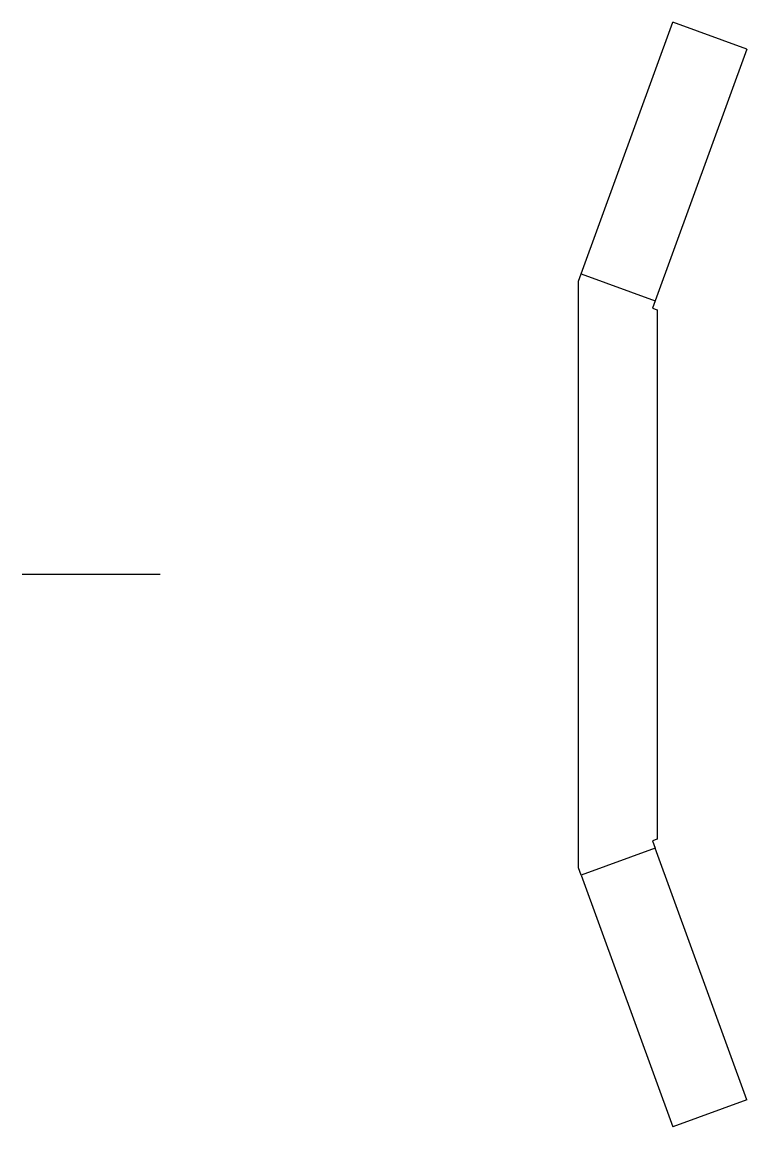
# Model space of a CAD drawing. Header units: millimetres. Extents: x 2 to 94, y -70 to 70.
import ezdxf

# ---------------------------------------------------------------- set-up
doc = ezdxf.new("R2010")
doc.units = ezdxf.units.MM
doc.layers.get('0').update_dxf_attribs({"linetype": 'CONTINUOUS'})

msp = doc.modelspace()

# ---------------------------------------------------------------- linework, layer by layer
for p, q in [((73.44, 38.15), (85.07, 70.1)), ((94.47, 66.68), (85.07, 70.1)), ((94.47, 66.68), (82.84, 34.73)), ((73.1, 37.21), (73.44, 38.15)), ((73.44, 38.15), (82.84, 34.73)), ((73.1, -37.21), (73.1, 37.21)), ((82.84, 34.73), (82.5, 33.79)), ((82.5, 33.79), (83.1, 33.58)), ((83.1, 33.58), (83.1, -33.58)), ((20, 0), (2.5, 0)), ((83.1, -33.58), (82.5, -33.79)), ((82.84, -34.73), (73.44, -38.15)), ((82.5, -33.79), (82.84, -34.73)), ((94.47, -66.68), (82.84, -34.73)), ((73.44, -38.15), (73.1, -37.21)), ((73.44, -38.15), (85.07, -70.1)), ((94.47, -66.68), (85.07, -70.1))]:
    msp.add_line(p, q)

doc.saveas('drawing.dxf')
